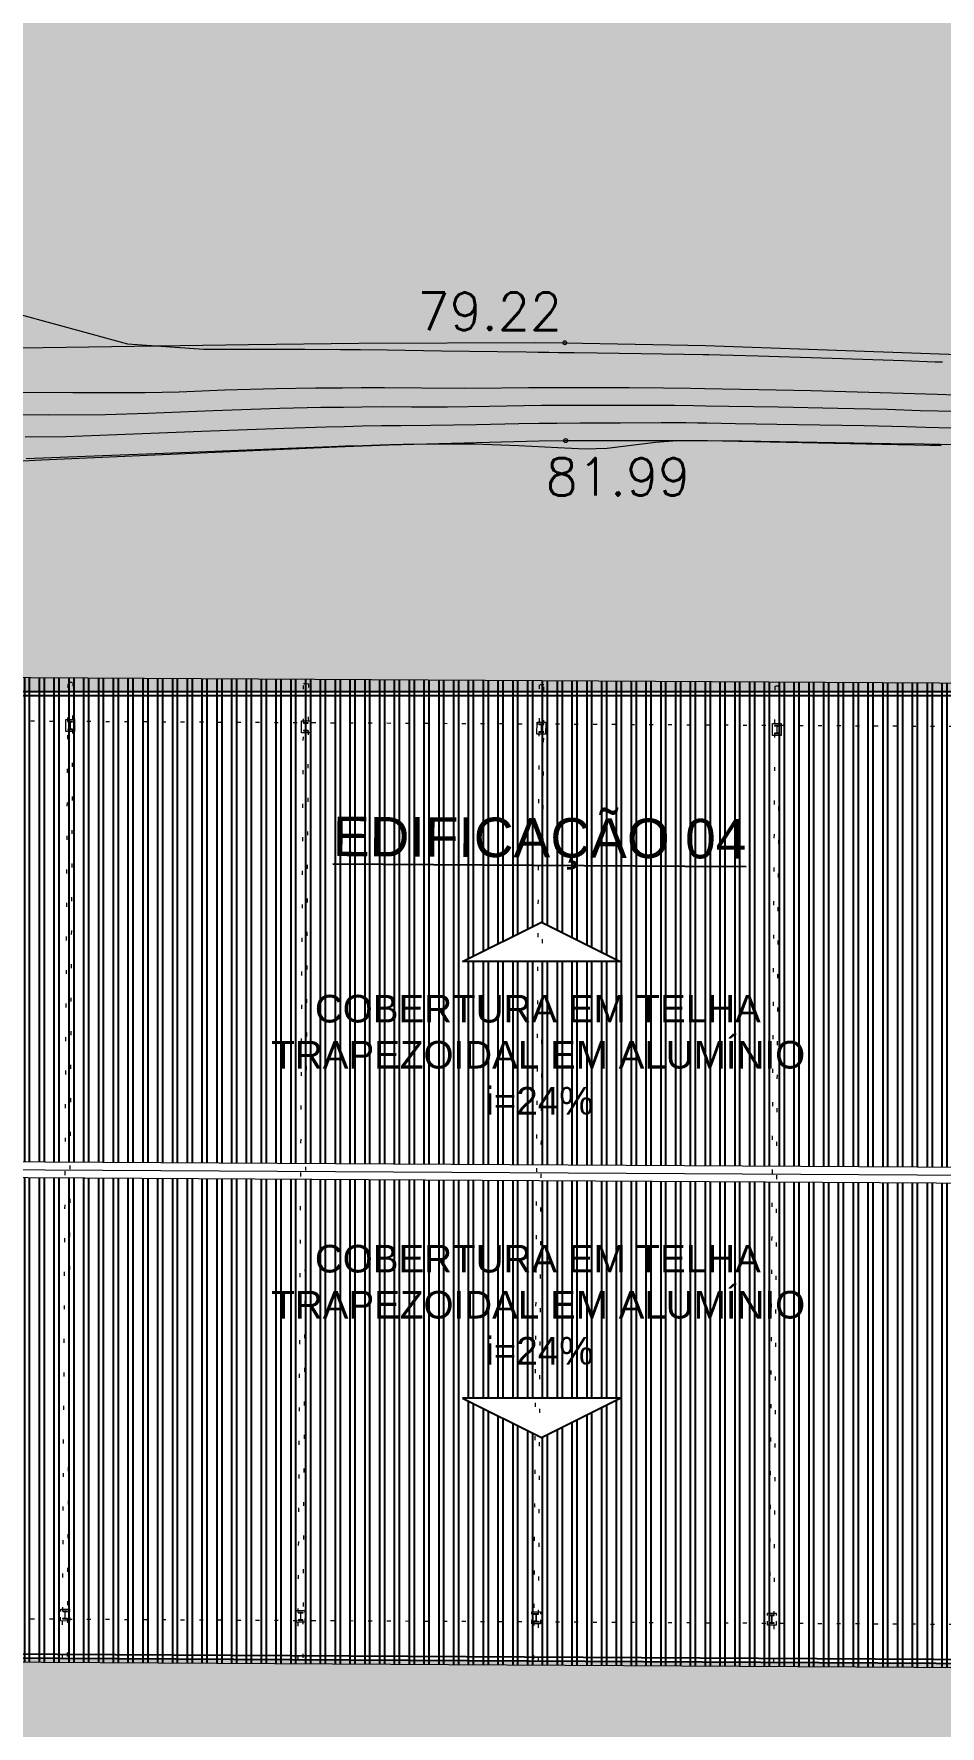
# Model space of a CAD drawing. Header units: inches. Extents: x 1286 to 7442, y -84 to 3420.
# Drawn here: x 1973.48 to 1996.45, y 126.63 to 169.53 of the extents above; entities that cross this region are included whole.
import ezdxf

# ---------------------------------------------------------------- set-up
doc = ezdxf.new("R2010")
doc.units = ezdxf.units.IN
doc.header["$LTSCALE"] = 3
doc.header["$MEASUREMENT"] = 0
doc.linetypes.add('DASHED', pattern=[0.75, 0.5, -0.25])
doc.linetypes.add('DOT', pattern=[0.25, 0, -0.25])
for name, color, linetype, lineweight in [('ARQ_AÇO', 4, 'Continuous', 5), ('ARQ_PROJEÇÃO', 8, 'DASHED', 5), ('ARQ_TOPOGRAFIA', 8, 'Continuous', 5), ('ARQ_VISTA', 2, 'Continuous', 5)]:
    doc.layers.add(name, color=color, linetype=linetype, lineweight=lineweight)
for name, color, linetype in [('ARQ_HATCH', 8, 'Continuous'), ('ARQ_INDICAÇÃO', 133, 'Continuous'), ('ARQ_PONTO', 133, 'Continuous'), ('ARQ_RUA', 250, 'Continuous')]:
    doc.layers.add(name, color=color, linetype=linetype)
doc.styles.add('1-500', font='arial.ttf', dxfattribs={"height": 1})
doc.styles.add('ROMAN', font='romans__.ttf', dxfattribs={"height": 0.75})

msp = doc.modelspace()

# ---------------------------------------------------------------- hatches: boundary and pattern name
at = {"layer": 'ARQ_HATCH', "transparency": 33554534}
h = msp.add_hatch(color=124, dxfattribs=at)
h.dxf.hatch_style = 1
h.paths.add_polyline_path([(2009.917, 199.566), (2002.204, 209.665), (1990.773, 216.721), (1944.861, 233.38), (1920.697, 239.925), (1908.644, 241.353), (1862.514, 242.867), (1829.908, 92.41), (1845.859, 92.41), (1862.275, 148.835, -0.330467), (1864.173, 150.276), (1955.428, 151.28), (1955.437, 152.854), (2017.258, 152.854), (2016.956, 95.256), (1955.137, 95.636), (1955.142, 96.512), (1865.998, 97.062, -0.412407), (1865.004, 98.062), (1865.004, 92.51), (2015.225, 92.51, 0.41263), (2019.125, 96.389), (2019.452, 156.871), (2028.982, 160.101), (2029.767, 160.542), (2017.944, 181.551)])
at = {"layer": 'ARQ_HATCH'}
h = msp.add_hatch(dxfattribs=at)
h.set_pattern_fill('HONEY', color=8, scale=2, angle=315)
edge = h.paths.add_edge_path()
edge.add_line((2027.264, 74.93), (2031.411, 91.984))
edge.add_arc((2033.257, 91.535), 1.9, 110.5827, 166.3343, ccw=False)
edge.add_line((2032.589, 93.314), (2037.862, 95.294))
edge.add_line((2037.862, 95.294), (2043.072, 105.921))
edge.add_arc((2044.778, 105.084), 1.9, 116.9291, 153.883, ccw=False)
edge.add_line((2043.918, 106.778), (2053.022, 111.403))
edge.add_line((2053.022, 111.403), (2056.359, 118.186))
edge.add_line((2056.359, 118.186), (2053.504, 119.755))
edge.add_line((2053.504, 119.755), (2054.319, 121.252))
edge.add_line((2054.319, 121.252), (2043.547, 126.331))
edge.add_line((2043.547, 126.331), (2037.445, 128.066))
edge.add_arc((2037.965, 129.894), 1.9, 180.4111, 254.1232, ccw=False)
edge.add_line((2036.065, 129.88), (2035.938, 147.537))
edge.add_line((2035.938, 147.537), (2028.886, 160.068))
edge.add_line((2028.886, 160.068), (2019.552, 156.905))
edge.add_line((2019.552, 156.905), (2019.225, 96.389))
edge.add_arc((2015.225, 96.41), 4, 270, 359.69, ccw=False)
edge.add_line((2015.225, 92.41), (1829.908, 92.41))
edge.add_line((1829.908, 92.41), (1821.139, 51.947))
edge.add_line((1821.139, 51.947), (1820.715, 49.992))
edge.add_line((1820.715, 49.992), (1819.882, 46.148))
edge.add_line((1819.882, 46.148), (1820.587, 45.272))
edge.add_line((1820.587, 45.272), (1825.662, 45.254))
edge.add_line((1825.662, 45.254), (1825.661, 45.114))
edge.add_line((1825.661, 45.114), (1837.918, 45.07))
edge.add_line((1837.918, 45.07), (1837.918, 45.26))
edge.add_line((1837.918, 45.26), (1843.088, 45.242))
edge.add_line((1843.088, 45.242), (1847.116, 49.563))
edge.add_arc((1847.482, 49.222), 0.5, 89.7692, 137.0088, ccw=False)
edge.add_line((1847.484, 49.722), (1868.081, 49.639))
edge.add_arc((1868.079, 49.139), 0.5, 33.184, 89.7692, ccw=False)
edge.add_line((1868.498, 49.413), (1870.973, 45.627))
edge.add_line((1870.973, 45.627), (1900.946, 45.506))
edge.add_line((1900.946, 45.506), (1898.82, 48.738))
edge.add_arc((1899.238, 49.013), 0.5, 89.7692, 213.3425, ccw=False)
edge.add_line((1899.24, 49.513), (1901.824, 49.503))
edge.add_arc((1901.822, 49.003), 0.5, 34.9451, 89.7692, ccw=False)
edge.add_line((1902.231, 49.289), (1904.886, 45.491))
edge.add_line((1904.886, 45.491), (1942.564, 45.339))
edge.add_line((1942.564, 45.339), (1940.438, 48.571))
edge.add_arc((1940.855, 48.846), 0.5, 89.7692, 213.3425, ccw=False)
edge.add_line((1940.857, 49.346), (1943.258, 49.336))
edge.add_arc((1943.256, 48.836), 0.5, 34.9451, 89.7692, ccw=False)
edge.add_line((1943.665, 49.122), (1946.32, 45.324))
edge.add_line((1946.32, 45.324), (1986.562, 45.161))
edge.add_line((1986.562, 45.161), (1983.055, 48.302))
edge.add_arc((1983.388, 48.674), 0.5, 89.7692, 228.1578, ccw=False)
edge.add_line((1983.39, 49.174), (1987.306, 49.159))
edge.add_arc((1987.304, 48.659), 0.5, 48.4606, 89.7692, ccw=False)
edge.add_line((1987.635, 49.033), (1990.329, 46.646))
edge.add_line((1990.329, 46.646), (2013.484, 46.553))
edge.add_line((2013.484, 46.553), (2013.545, 51.582))
edge.add_line((2013.545, 51.582), (2012.45, 52.795))
edge.add_arc((2013.861, 54.068), 1.9, 164.556, 222.0669, ccw=False)
edge.add_line((2012.029, 54.574), (2016.298, 70.026))
edge.add_arc((2018.13, 69.52), 1.9, 110.3274, 164.556, ccw=False)
edge.add_line((2017.47, 71.302), (2027.264, 74.93))
h.paths.add_polyline_path([(1891.928, 70.998), (1891.816, 65.099), (1891.77, 62.699), (1891.659, 56.8), (1864.713, 57.311), (1864.983, 71.509)], flags=16)
h = msp.add_hatch(dxfattribs=at)
h.set_pattern_fill('ANSI32', color=2, angle=45)
h.paths.add_polyline_path([(2016.488, 140.678), (2016.559, 152.952), (1956.14, 153.3), (1956.069, 141.026)])
h.paths.add_polyline_path([(2016.415, 128.003), (2016.486, 140.278), (1956.067, 140.626), (1955.996, 128.351)])
h.paths.add_polyline_path([(1984.343, 134.947), (1986.343, 133.947), (1988.343, 134.947)], flags=16)
h.paths.add_polyline_path([(1984.343, 146.008), (1986.343, 147.008), (1988.343, 146.008)], flags=16)
h.paths.add_polyline_path([(1979.301, 135.212), (1993.181, 135.212), (1993.181, 139.177), (1979.301, 139.177)], flags=24)
h.paths.add_polyline_path([(1979.301, 141.77), (1993.181, 141.77), (1993.181, 145.734), (1979.301, 145.734)], flags=24)
h.paths.add_polyline_path([(1980.692, 147.921), (1991.672, 147.854), (1991.684, 149.914), (1980.704, 149.982)], flags=24)
h = msp.add_hatch(dxfattribs=at)
h.set_pattern_fill('HONEY', color=8, scale=2, angle=315)
h.paths.add_polyline_path([(2017.116, 128.099), (1956.297, 128.449, -0.414214), (1955.302, 129.455), (1955.36, 139.395), (1955.12, 139.396), (1955.136, 142.266), (1955.376, 142.265), (1955.428, 151.28), (1864.173, 150.276, 0.330467), (1862.275, 148.835), (1845.859, 92.41), (1865.004, 92.41), (1865.004, 98.065), (1865.052, 105.818), (1862.052, 105.837), (1862.084, 110.986), (1865.084, 110.968), (1865.139, 120.008, -0.414214), (1866.146, 121.002), (1883.115, 120.897), (1883.248, 142.376, -0.414214), (1884.254, 143.37), (1920.313, 143.148, -0.414214), (1921.307, 142.141), (1921.174, 120.52), (1944.128, 120.52, -0.416024), (1945.128, 119.514), (1945.07, 110.114), (1946.283, 110.107), (1946.264, 106.967), (1945.05, 106.974), (1944.986, 96.574), (1955.142, 96.512), (1955.204, 106.576), (1954.964, 106.578), (1954.982, 109.447), (1955.222, 109.446), (1955.283, 119.386, -0.414214), (1956.289, 120.38), (2017.108, 120.005)])

# ---------------------------------------------------------------- linework, layer by layer
at = {"layer": 'ARQ_AÇO', "color": 8, "linetype": 'Continuous'}
for p, q in [((1974.342, 151.905), (1974.342, 151.895)), ((1974.399, 151.905), (1974.342, 151.905)), ((1974.342, 151.895), (1974.462, 151.895)), ((1974.343, 152.095), (1974.343, 152.085)), ((1974.463, 152.095), (1974.343, 152.095)), ((1974.343, 152.085), (1974.401, 152.085)), ((1974.401, 152.085), (1974.399, 151.905)), ((1974.404, 151.905), (1974.406, 152.085)), ((1974.462, 151.905), (1974.404, 151.905)), ((1974.406, 152.085), (1974.463, 152.085)), ((1974.462, 151.895), (1974.462, 151.905)), ((1974.463, 152.085), (1974.463, 152.095)), ((1980.312, 151.871), (1980.312, 151.861)), ((1980.369, 151.871), (1980.312, 151.871)), ((1980.312, 151.861), (1980.432, 151.86)), ((1980.313, 152.061), (1980.313, 152.051)), ((1980.433, 152.06), (1980.313, 152.061)), ((1980.313, 152.051), (1980.37, 152.051)), ((1980.37, 152.051), (1980.369, 151.871)), ((1980.374, 151.871), (1980.375, 152.051)), ((1980.432, 151.87), (1980.374, 151.871)), ((1980.375, 152.051), (1980.433, 152.05)), ((1980.432, 151.86), (1980.432, 151.87)), ((1980.433, 152.05), (1980.433, 152.06)), ((1986.283, 152.027), (1986.283, 152.017)), ((1986.403, 152.026), (1986.283, 152.027)), ((1986.283, 152.017), (1986.34, 152.016)), ((1986.34, 152.016), (1986.339, 151.836)), ((1986.344, 151.836), (1986.345, 152.016)), ((1986.345, 152.016), (1986.403, 152.016)), ((1986.403, 152.016), (1986.403, 152.026)), ((1992.253, 151.992), (1992.253, 151.982)), ((1992.373, 151.992), (1992.253, 151.992)), ((1992.253, 151.982), (1992.31, 151.982)), ((1992.31, 151.982), (1992.309, 151.802)), ((1992.314, 151.802), (1992.315, 151.982)), ((1992.315, 151.982), (1992.373, 151.982)), ((1992.373, 151.982), (1992.373, 151.992)), ((1986.282, 151.837), (1986.282, 151.827)), ((1986.339, 151.836), (1986.282, 151.837)), ((1986.282, 151.827), (1986.402, 151.826)), ((1986.402, 151.836), (1986.344, 151.836)), ((1986.402, 151.826), (1986.402, 151.836)), ((1992.252, 151.802), (1992.252, 151.792)), ((1992.309, 151.802), (1992.252, 151.802)), ((1992.252, 151.792), (1992.372, 151.792)), ((1992.372, 151.802), (1992.314, 151.802)), ((1992.372, 151.792), (1992.372, 151.802)), ((1974.213, 129.546), (1974.213, 129.536)), ((1974.333, 129.545), (1974.213, 129.546)), ((1974.212, 129.356), (1974.212, 129.346)), ((1974.27, 129.356), (1974.212, 129.356)), ((1974.212, 129.346), (1974.332, 129.345)), ((1974.213, 129.536), (1974.271, 129.536)), ((1974.271, 129.536), (1974.27, 129.356)), ((1974.275, 129.355), (1974.276, 129.535)), ((1974.332, 129.355), (1974.275, 129.355)), ((1974.276, 129.535), (1974.333, 129.535)), ((1974.332, 129.345), (1974.332, 129.355)), ((1974.333, 129.535), (1974.333, 129.545)), ((1980.182, 129.321), (1980.182, 129.311)), ((1980.24, 129.321), (1980.182, 129.321)), ((1980.182, 129.311), (1980.302, 129.311)), ((1980.183, 129.511), (1980.183, 129.501)), ((1980.303, 129.511), (1980.183, 129.511)), ((1980.183, 129.501), (1980.241, 129.501)), ((1980.241, 129.501), (1980.24, 129.321)), ((1980.245, 129.321), (1980.246, 129.501)), ((1980.302, 129.321), (1980.245, 129.321)), ((1980.246, 129.501), (1980.303, 129.501)), ((1980.302, 129.311), (1980.302, 129.321)), ((1980.303, 129.501), (1980.303, 129.511)), ((1986.152, 129.287), (1986.152, 129.277)), ((1986.209, 129.287), (1986.152, 129.287)), ((1986.152, 129.277), (1986.272, 129.276)), ((1986.153, 129.477), (1986.153, 129.467)), ((1986.273, 129.476), (1986.153, 129.477)), ((1986.153, 129.467), (1986.21, 129.467)), ((1986.21, 129.467), (1986.209, 129.287)), ((1986.214, 129.287), (1986.215, 129.467)), ((1986.272, 129.286), (1986.214, 129.287)), ((1986.215, 129.467), (1986.273, 129.466)), ((1986.272, 129.276), (1986.272, 129.286)), ((1986.273, 129.466), (1986.273, 129.476)), ((1992.122, 129.253), (1992.122, 129.243)), ((1992.179, 129.252), (1992.122, 129.253)), ((1992.122, 129.243), (1992.242, 129.242)), ((1992.123, 129.443), (1992.123, 129.433)), ((1992.243, 129.442), (1992.123, 129.443)), ((1992.123, 129.433), (1992.18, 129.432)), ((1992.18, 129.432), (1992.179, 129.252)), ((1992.184, 129.252), (1992.185, 129.432)), ((1992.242, 129.252), (1992.184, 129.252)), ((1992.185, 129.432), (1992.243, 129.432)), ((1992.242, 129.242), (1992.242, 129.252)), ((1992.243, 129.432), (1992.243, 129.442))]:
    msp.add_line(p, q, dxfattribs=at)
at = {"layer": 'ARQ_INDICAÇÃO'}
for points in [[(1984.343, 146.008), (1986.343, 147.008), (1988.343, 146.008), (1984.343, 146.008)], [(1984.343, 134.947), (1986.343, 133.947), (1988.343, 134.947), (1984.343, 134.947)]]:
    msp.add_lwpolyline(points, dxfattribs=at)
at = {"layer": 'ARQ_PROJEÇÃO', "color": 8, "linetype": 'Continuous'}
for p, q in [((1974.292, 151.846), (1974.293, 152.146)), ((1974.293, 152.146), (1974.513, 152.145)), ((1974.513, 152.145), (1974.512, 151.845)), ((1980.262, 151.811), (1980.263, 152.111)), ((1980.263, 152.111), (1980.483, 152.11)), ((1980.483, 152.11), (1980.482, 151.81)), ((1986.231, 151.777), (1986.233, 152.077)), ((1986.233, 152.077), (1986.453, 152.076)), ((1986.453, 152.076), (1986.451, 151.776)), ((1992.201, 151.743), (1992.203, 152.043)), ((1992.203, 152.043), (1992.423, 152.041)), ((1992.423, 152.041), (1992.421, 151.741)), ((1974.512, 151.845), (1974.292, 151.846)), ((1980.482, 151.81), (1980.262, 151.811)), ((1986.451, 151.776), (1986.231, 151.777)), ((1992.421, 151.741), (1992.201, 151.743)), ((1974.163, 129.596), (1974.383, 129.595)), ((1974.163, 129.536), (1974.163, 129.596)), ((1974.383, 129.595), (1974.383, 129.535)), ((1980.133, 129.562), (1980.353, 129.56)), ((1980.133, 129.502), (1980.133, 129.562)), ((1980.353, 129.56), (1980.353, 129.5)), ((1974.162, 129.296), (1974.162, 129.396)), ((1974.382, 129.295), (1974.162, 129.296)), ((1974.382, 129.395), (1974.382, 129.295)), ((1980.132, 129.262), (1980.132, 129.362)), ((1980.352, 129.26), (1980.132, 129.262)), ((1980.352, 129.36), (1980.352, 129.26)), ((1986.102, 129.227), (1986.102, 129.327)), ((1986.322, 129.226), (1986.102, 129.227)), ((1986.103, 129.527), (1986.323, 129.526)), ((1986.103, 129.467), (1986.103, 129.527)), ((1986.322, 129.326), (1986.322, 129.226)), ((1986.323, 129.526), (1986.323, 129.466)), ((1992.071, 129.193), (1992.072, 129.293)), ((1992.291, 129.192), (1992.071, 129.193)), ((1992.073, 129.493), (1992.293, 129.492)), ((1992.073, 129.433), (1992.073, 129.493)), ((1992.292, 129.292), (1992.291, 129.192)), ((1992.293, 129.492), (1992.293, 129.432))]:
    msp.add_line(p, q, dxfattribs=at)
at = {"layer": 'ARQ_PROJEÇÃO', "linetype": 'DOT'}
for points in [[(1974.463, 152.095), (1974.343, 152.095), (1974.349, 153.095), (1974.469, 153.095)], [(1980.433, 152.06), (1980.313, 152.061), (1980.319, 153.061), (1980.439, 153.06)], [(1986.283, 152.027), (1986.403, 152.026), (1986.409, 153.026), (1986.289, 153.027)], [(1992.253, 151.992), (1992.373, 151.992), (1992.379, 152.992), (1992.259, 152.992)], [(1974.342, 151.895), (1974.462, 151.895), (1974.333, 129.545), (1974.213, 129.546)], [(1980.312, 151.861), (1980.432, 151.86), (1980.303, 129.511), (1980.183, 129.511)], [(1986.402, 151.826), (1986.282, 151.827), (1986.153, 129.477), (1986.273, 129.476)], [(1992.372, 151.792), (1992.252, 151.792), (1992.123, 129.443), (1992.243, 129.442)], [(1974.326, 128.345), (1974.206, 128.346), (1974.212, 129.346), (1974.332, 129.345)], [(1980.296, 128.311), (1980.176, 128.311), (1980.182, 129.311), (1980.302, 129.311)], [(1986.146, 128.277), (1986.266, 128.276), (1986.272, 129.276), (1986.152, 129.277)], [(1992.116, 128.243), (1992.236, 128.242), (1992.242, 129.242), (1992.122, 129.243)]]:
    msp.add_lwpolyline(points, close=True, dxfattribs=at)
at = {"layer": 'ARQ_PROJEÇÃO', "color": 4, "linetype": 'DOT', "ltscale": 0.5}
msp.add_lwpolyline([(2016.252, 151.854), (1956.433, 152.199), (1956.302, 129.449), (2016.121, 129.104)], close=True, dxfattribs=at)
at = {"layer": 'ARQ_RUA'}
for points in [[(1955.376, 142.265), (1955.437, 152.854), (2017.258, 152.854), (2017.116, 128.099), (1956.297, 128.449, -0.414214), (1955.302, 129.455), (1955.36, 139.395)], [(1955.476, 142.264), (1955.537, 152.754), (2017.158, 152.754), (2017.016, 128.199), (1956.297, 128.549, -0.414214), (1955.402, 129.454), (1955.46, 139.394)]]:
    msp.add_lwpolyline(points, format="xyb", dxfattribs=at)
at = {"layer": 'ARQ_TOPOGRAFIA', "ltscale": 0.4}
for p, q in [((1972.767, 162.512), (1975.855, 161.667)), ((1975.855, 161.667), (1977.789, 161.534)), ((1977.789, 161.534), (1978.572, 161.529)), ((1978.572, 161.529), (1978.745, 161.531)), ((1978.745, 161.531), (1978.913, 161.535)), ((1978.913, 161.535), (1979.408, 161.536)), ((1979.408, 161.536), (1980.345, 161.531)), ((1980.345, 161.531), (1981.254, 161.525)), ((1981.254, 161.525), (1981.756, 161.522)), ((1981.756, 161.522), (1982.435, 161.513)), ((1982.435, 161.513), (1983.816, 161.491)), ((1983.816, 161.491), (1985.231, 161.47)), ((1985.231, 161.47), (1985.96, 161.462)), ((1985.96, 161.462), (1986.261, 161.461)), ((1986.261, 161.461), (1986.535, 161.457)), ((1986.535, 161.457), (1986.773, 161.452)), ((1986.773, 161.452), (1986.899, 161.449)), ((1986.899, 161.449), (1986.984, 161.449)), ((1986.937, 161.695), (1986.937, 161.695)), ((1986.984, 161.449), (1987.173, 161.449)), ((1987.173, 161.449), (1987.754, 161.442)), ((1987.754, 161.442), (1988.873, 161.424)), ((1988.873, 161.424), (1989.952, 161.407)), ((1989.952, 161.407), (1990.437, 161.399)), ((1990.437, 161.399), (1990.587, 161.397)), ((1990.587, 161.397), (1990.878, 161.39)), ((1990.878, 161.39), (1991.84, 161.362)), ((1991.84, 161.362), (1993.71, 161.302)), ((1993.71, 161.302), (1995.517, 161.242)), ((1995.517, 161.242), (1996.319, 161.216)), ((1996.319, 161.216), (1996.51, 161.211)), ((1974.471, 160.425), (1970.719, 160.449)), ((1977.164, 160.447), (1976.3, 160.423)), ((1978.321, 160.491), (1977.164, 160.447)), ((1979.611, 160.531), (1978.321, 160.491)), ((1980.616, 160.545), (1979.611, 160.531)), ((1981.301, 160.547), (1980.616, 160.545)), ((1981.78, 160.551), (1981.301, 160.547)), ((1982.365, 160.551), (1981.78, 160.551)), ((1983.304, 160.541), (1982.365, 160.551)), ((1984.388, 160.534), (1983.304, 160.541)), ((1985.331, 160.541), (1984.388, 160.534)), ((1986.017, 160.551), (1985.331, 160.541)), ((1986.408, 160.553), (1986.017, 160.551)), ((1986.621, 160.551), (1986.408, 160.553)), ((1986.815, 160.551), (1986.621, 160.551)), ((1987.154, 160.553), (1986.815, 160.551)), ((1987.759, 160.555), (1987.154, 160.553)), ((1988.566, 160.553), (1987.759, 160.555)), ((1989.437, 160.543), (1988.566, 160.553)), ((1990.124, 160.533), (1989.437, 160.543)), ((1990.484, 160.527), (1990.124, 160.533)), ((1990.924, 160.52), (1990.484, 160.527)), ((1991.855, 160.504), (1990.924, 160.52)), ((1993.182, 160.475), (1991.855, 160.504)), ((1994.642, 160.434), (1993.182, 160.475)), ((1995.799, 160.397), (1994.642, 160.434)), ((1976.3, 160.423), (1974.471, 160.425)), ((1979.712, 160.029), (1978.024, 159.969)), ((1980.751, 160.052), (1979.712, 160.029)), ((1981.325, 160.058), (1980.751, 160.052)), ((1981.792, 160.065), (1981.325, 160.058)), ((1982.33, 160.07), (1981.792, 160.065)), ((1983.048, 160.067), (1982.33, 160.07)), ((1983.966, 160.066), (1983.048, 160.067)), ((1985.017, 160.08), (1983.966, 160.066)), ((1985.895, 160.096), (1985.017, 160.08)), ((1986.344, 160.102), (1985.895, 160.096)), ((1986.546, 160.101), (1986.344, 160.102)), ((1986.774, 160.102), (1986.546, 160.101)), ((1987.24, 160.104), (1986.774, 160.102)), ((1988.052, 160.108), (1987.24, 160.104)), ((1988.971, 160.108), (1988.052, 160.108)), ((1989.719, 160.102), (1988.971, 160.108)), ((1990.209, 160.095), (1989.719, 160.102)), ((1990.508, 160.091), (1990.209, 160.095)), ((1991.092, 160.082), (1990.508, 160.091)), ((1992.343, 160.062), (1991.092, 160.082)), ((1993.854, 160.032), (1992.343, 160.062)), ((1995.108, 160), (1993.854, 160.032)), ((1996.368, 160.38), (1995.799, 160.397)), ((1996.84, 160.37), (1996.368, 160.38)), ((1973.865, 159.863), (1971.208, 159.874)), ((1975.296, 159.869), (1973.865, 159.863)), ((1976.373, 159.905), (1975.296, 159.869)), ((1978.024, 159.969), (1976.373, 159.905)), ((1981.804, 159.579), (1981.349, 159.568)), ((1982.295, 159.59), (1981.804, 159.579)), ((1982.792, 159.592), (1982.295, 159.59)), ((1983.544, 159.598), (1982.792, 159.592)), ((1984.702, 159.619), (1983.544, 159.598)), ((1985.773, 159.641), (1984.702, 159.619)), ((1986.281, 159.65), (1985.773, 159.641)), ((1986.47, 159.651), (1986.281, 159.65)), ((1986.732, 159.653), (1986.47, 159.651)), ((1987.325, 159.656), (1986.732, 159.653)), ((1988.345, 159.661), (1987.325, 159.656)), ((1989.377, 159.663), (1988.345, 159.661)), ((1990.001, 159.662), (1989.377, 159.663)), ((1990.295, 159.658), (1990.001, 159.662)), ((1990.532, 159.655), (1990.295, 159.658)), ((1991.261, 159.644), (1990.532, 159.655)), ((1992.831, 159.619), (1991.261, 159.644)), ((1994.525, 159.589), (1992.831, 159.619)), ((1995.575, 159.566), (1994.525, 159.589)), ((1995.94, 159.974), (1995.108, 160)), ((1996.392, 159.961), (1995.94, 159.974)), ((1997.005, 159.95), (1996.392, 159.961)), ((1974.292, 159.315), (1973.26, 159.3)), ((1975.583, 159.363), (1974.292, 159.315)), ((1977.728, 159.448), (1975.583, 159.363)), ((1979.813, 159.526), (1977.728, 159.448)), ((1980.886, 159.559), (1979.813, 159.526)), ((1981.349, 159.568), (1980.886, 159.559)), ((1986.958, 159.216), (1986.958, 159.216)), ((1988.614, 159.097), (1989.235, 159.177)), ((1989.235, 159.177), (1989.786, 159.214)), ((1989.786, 159.214), (1990.17, 159.221)), ((1990.17, 159.221), (1990.331, 159.221)), ((1990.331, 159.221), (1990.381, 159.221)), ((1990.381, 159.221), (1990.556, 159.219)), ((1990.556, 159.219), (1991.429, 159.206)), ((1991.429, 159.206), (1993.319, 159.176)), ((1993.319, 159.176), (1995.196, 159.146)), ((1995.196, 159.146), (1996.041, 159.132)), ((1996.081, 159.551), (1995.575, 159.566)), ((1996.417, 159.543), (1996.081, 159.551)), ((1997.171, 159.53), (1996.417, 159.543)), ((1973.288, 158.761), (1974.793, 158.821)), ((1974.793, 158.821), (1977.432, 158.926)), ((1977.432, 158.926), (1979.915, 159.023)), ((1979.915, 159.023), (1981.021, 159.066)), ((1981.021, 159.066), (1981.373, 159.079)), ((1981.373, 159.079), (1981.816, 159.094)), ((1981.816, 159.094), (1982.26, 159.109)), ((1982.26, 159.109), (1982.501, 159.116)), ((1982.501, 159.116), (1982.837, 159.124)), ((1982.837, 159.124), (1983.583, 159.136)), ((1983.583, 159.136), (1984.632, 159.133)), ((1984.632, 159.133), (1985.768, 159.095)), ((1985.768, 159.095), (1986.759, 159.044)), ((1986.759, 159.044), (1987.453, 159.011)), ((1987.453, 159.011), (1988.009, 159.024)), ((1988.009, 159.024), (1988.614, 159.097)), ((1996.041, 159.132), (1996.222, 159.129)), ((1996.222, 159.129), (1996.441, 159.124)), ((1996.441, 159.124), (1997.336, 159.109))]:
    msp.add_line(p, q, dxfattribs=at)
at = {"layer": 'ARQ_TOPOGRAFIA', "linetype": 'Continuous', "ltscale": 0.4}
for p, q in [((1961.869, 161.393, 79.736), (1978.921, 161.652, 79.388)), ((1978.921, 161.652, 79.388), (1981.72, 161.687, 79.331)), ((1981.72, 161.687, 79.331), (1986.202, 161.701, 79.24)), ((1986.202, 161.701, 79.24), (1986.937, 161.695, 79.225)), ((1986.937, 161.695, 79.225), (1990.498, 161.627, 79.237)), ((1990.498, 161.627, 79.237), (1996.43, 161.415, 79.258)), ((1996.43, 161.415, 79.258), (2002.274, 161.206, 79.278)), ((1982.48, 159.107, 82.01), (1986.283, 159.206, 81.992)), ((1986.283, 159.206, 81.992), (1986.958, 159.216, 81.989)), ((1986.958, 159.216, 81.989), (1990.353, 159.217, 82.005)), ((1990.353, 159.217, 82.005), (1990.526, 159.215, 82.006)), ((1990.526, 159.215, 82.006), (1996.184, 159.102, 82.033)), ((1972.37, 158.664, 82.056), (1973.678, 158.727, 82.05)), ((1973.678, 158.727, 82.05), (1981.152, 159.056, 82.016)), ((1981.152, 159.056, 82.016), (1982.48, 159.107, 82.01)), ((1996.184, 159.102, 82.033), (1996.472, 159.095, 82.034))]:
    msp.add_line(p, q, dxfattribs=at)
at = {"layer": 'ARQ_TOPOGRAFIA', "ltscale": 0.4}
for centre in [(1986.937, 161.695), (1986.958, 159.216)]:
    msp.add_circle(centre, 0.05, dxfattribs=at)
for p in [(1986.937, 161.695), (1986.958, 159.216)]:
    msp.add_point(p, dxfattribs=at)
at = {"layer": 'ARQ_VISTA'}
msp.add_lwpolyline([(2016.559, 152.952), (1956.14, 153.3), (1955.996, 128.351), (2016.415, 128.003)], close=True, dxfattribs=at)
for points in [[(2016.487, 140.478), (1956.068, 140.826)], [(2016.488, 140.678), (1956.069, 141.026)], [(2016.486, 140.278), (1956.067, 140.626)]]:
    msp.add_lwpolyline(points, dxfattribs=at)

# ---------------------------------------------------------------- texts
at = {"layer": 'ARQ_PONTO', "insert": (1981.063, 149.684), "char_height": 1, "attachment_point": 1, "rotation": 359.6474, "style": '1-500'}
msp.add_mtext_dynamic_manual_height_columns('{\\LEDIFICAÇÃO 04}', width=10.41655, gutter_width=5, heights=[0], dxfattribs=at)
at = {"layer": 'ARQ_PONTO', "char_height": 0.7, "style": '1-500'}
for insert, attachment_point in [((1979.484, 142.126), 7), ((1979.484, 138.829), 1)]:
    msp.add_mtext_dynamic_manual_height_columns('\\pi1.1192;COBERTURA EM TELHA \\P\\pi0.01496;TRAPEZOIDAL EM ALUMÍNIO\\P\\pi5.4361;i=24%', width=13.49274, gutter_width=3.5, heights=[0], dxfattribs=dict(at, insert=insert, attachment_point=attachment_point))
at = {"layer": 'ARQ_TOPOGRAFIA', "style": 'ROMAN'}
for s, p in [('79.22', (1983.203, 162.017)), ('81.99', (1986.451, 157.823))]:
    msp.add_text(s, height=0.95, dxfattribs=at).set_placement(p)

doc.saveas('drawing.dxf')
